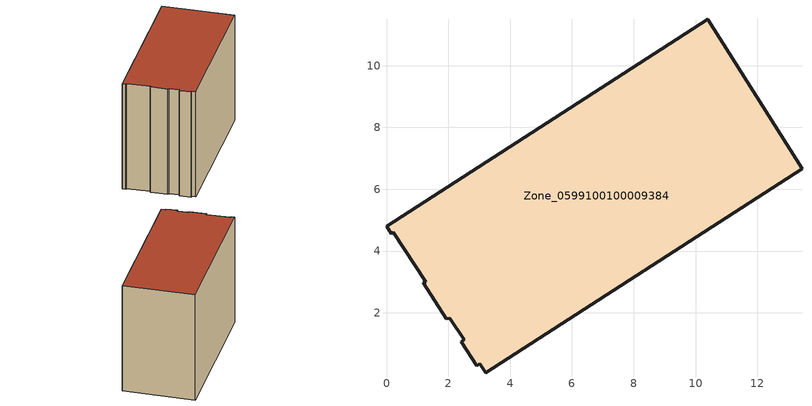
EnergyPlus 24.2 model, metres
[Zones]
Zone_0599100100009384
 floor ground (C_G): 2.05,1.83 1.93,1.81 1.18,2.97 1.27,3.01 0.22,4.61 0.15,4.56 0,4.8 10.4,11.5 13.45,6.66 3.2,0.06 3.02,0.35 2.92,0.29 2.42,1.07 2.51,1.13 z0
 wall outside (C_F): 0.15,4.56 0.22,4.61 1.27,3.01 1.18,2.97 1.93,1.81 2.05,1.83 2.51,1.13 2.42,1.07 2.92,0.29 3.02,0.35 3.2,0.06 13.45,6.66 10.4,11.5 0,4.8 0.15,4.56 z0:9.12
 roof outside (C_R): 1.18,2.97 1.93,1.81 2.05,1.83 2.51,1.13 2.42,1.07 2.92,0.29 3.02,0.35 3.2,0.06 13.45,6.66 10.4,11.5 0,4.8 0.15,4.56 0.22,4.61 1.27,3.01 z9.12
[BUILDING]
Pand.0599100100009384: North Axis=0; Terrain=City; Loads Convergence Tolerance Value=0.04; Temperature Convergence Tolerance Value=0.4; Solar Distribution=FullExterior; Maximum Number of Warmup Days=25; Minimum Number of Warmup Days=1
[Site:Location]
Rotterdam.The.Hague.AP_ZH_NLD Design_Conditions: Latitude=51.96; Longitude=4.45; Time Zone=1; Elevation=-4.5
[SITE:GROUNDTEMPERATURE:BUILDINGSURFACE]
18, 18, 18, 18, 18, 18, 18, 18, 18, 18, 18, 18
[MATERIAL] Thermal Absorptance=0.9; Solar Absorptance=0.7; Visible Absorptance=0.7
Name | Roughness | Thickness | Conductivity | Density | Specific Heat
G.TI.2015-2018 | MediumSmooth | 0.15 | 0.0428571 | 540 | 1210
F.TI.2015-2018 | Rough | 0.3 | 0.0666667 | 1920 | 840
R.TI.2015-2018 | MediumRough | 0.2 | 0.0333333 | 1500 | 1000
[CONSTRUCTION]
C_G: G.TI.2015-2018
C_F: F.TI.2015-2018
C_R: R.TI.2015-2018
[ZONE]
Zone_0599100100009384: Type=1; Multiplier=1; Ceiling Height=Autocalculate; Volume=Autocalculate; Floor Area=autocalculate; Part of Total Floor Area=Yes
[ZONEINFILTRATION:DESIGNFLOWRATE]
Infil_Zone_0599100100009384: Zone or ZoneList or Space or SpaceList=Zone_0599100100009384; Schedule=AlwaysOn; Design Flow Rate Calculation Method=Flow/Area; Flow Rate per Floor Area=0.0015; Constant Term Coefficient=1; Temperature Term Coefficient=0; Velocity Term Coefficient=0; Velocity Squared Term Coefficient=0
[HVACTEMPLATE:ZONE:IDEALLOADSAIRSYSTEM]
Zone_0599100100009384: Maximum Heating Supply Air Temperature=50; Minimum Cooling Supply Air Temperature=13; Maximum Heating Supply Air Humidity Ratio=0.0156; Minimum Cooling Supply Air Humidity Ratio=0.0077; Heating Limit=NoLimit; Cooling Limit=NoLimit; Dehumidification Control Type=ConstantSensibleHeatRatio; Cooling Sensible Heat Ratio=0.7; Dehumidification Setpoint=60; Humidification Control Type=None; Humidification Setpoint=30; Outdoor Air Method=None; Outdoor Air Flow Rate per Person=0.00944; Outdoor Air Flow Rate per Zone Floor Area=0; Outdoor Air Flow Rate per Zone=0; Demand Controlled Ventilation Type=None; Outdoor Air Economizer Type=NoEconomizer; Heat Recovery Type=None; Sensible Heat Recovery Effectiveness=0.7; Latent Heat Recovery Effectiveness=0.65
[ZONECONTROL:THERMOSTAT]
ThermostatControl_Zone_0599100100009384: Zone or ZoneList=Zone_0599100100009384; Control Type Schedule=DualSetpointControlType; Control 1=Thermostat_Zone_0599100100009384; Temperature Difference Between Cutout And Setpoint=0
[THERMOSTATSETPOINT:DUALSETPOINT]
Thermostat_Zone_0599100100009384: Heating Setpoint Temperature Schedule=HeatingSetpoint_Zone_0599100100009384; Cooling Setpoint Temperature Schedule=CoolingSetpoint_Zone_0599100100009384
[SCHEDULE:COMPACT]
HeatingSetpoint_Zone_0599100100009384: Through: 12/31, For: AllDays, Until: 24:00, 21
CoolingSetpoint_Zone_0599100100009384: Through: 12/31, For: AllDays, Until: 24:00, 24
DualSetpointControlType: Through: 12/31, For: AllDays, Until: 24:00, 4
AlwaysOn: Through: 12/31, For: AllDays, Until: 24:00, 1
